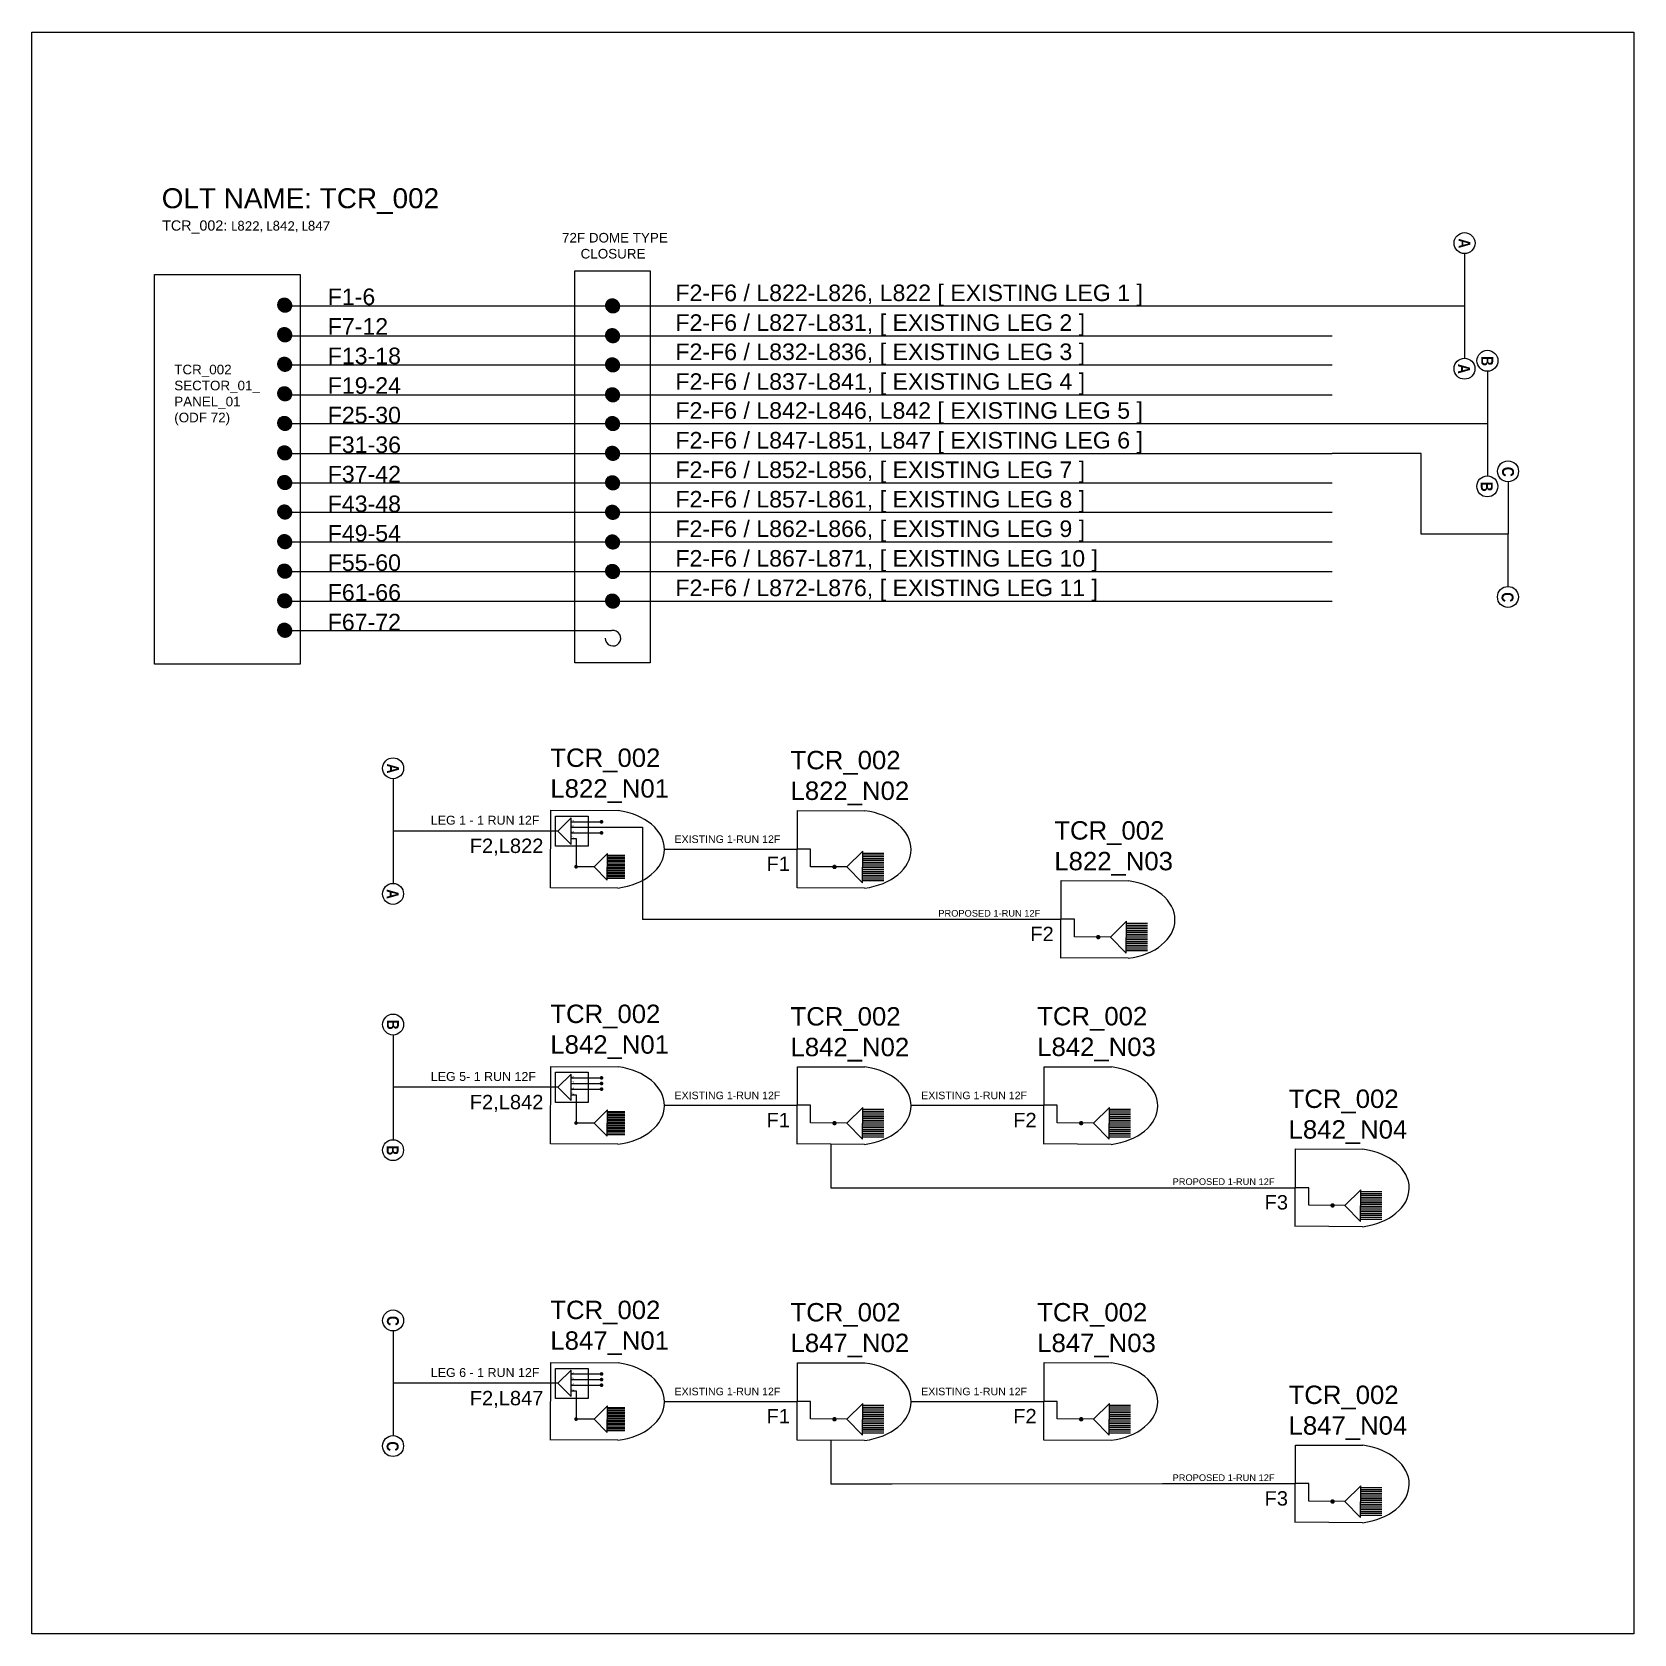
# Model space of a CAD drawing. Header units: metres. Extents: x 0 to 13977865, y -133221 to 11617873.
# Drawn here: x 13964160 to 13965246, y 755995 to 757081 of the extents above; entities that cross this region are included whole.
import ezdxf
from ezdxf.enums import TextEntityAlignment as Align

# ---------------------------------------------------------------- set-up
doc = ezdxf.new("R2010")
doc.units = ezdxf.units.M
doc.header["$MEASUREMENT"] = 0
for name, color, linetype in [('4', 7, 'Continuous'), ('CUTTING_MARK', 6, 'Continuous'), ('GRID', 4, 'Continuous'), ('ROAD PAVEMENT', 7, 'Continuous')]:
    doc.layers.add(name, color=color, linetype=linetype)
doc.styles.add('BOLD', font='swisscbo.ttf')
doc.styles.add('ROMANS', font='romans')
doc.styles.get("Standard").update_dxf_attribs({"font": 'arial.ttf'})

# ---------------------------------------------------------------- blocks, each defined once
blk = doc.blocks.new('A$C3C160BD6')
at = {"color": 6}
blk.add_lwpolyline([(-14.99, 0.01), (14.99, -0.01)], dxfattribs=at)
for centre in [(-17.99, 0.01), (17.99, -0.01)]:
    blk.add_circle(centre, 3, dxfattribs=at)
at = {"color": 7}
for tag, height, style, p in [('A', 3.43, 'BOLD', (-17.99, 0.01)), ("A'", 3.43, 'BOLD', (17.99, -0.01)), ('SHT_NO', 1.71, 'ROMANS', (0, -1.87))]:
    blk.add_attdef(tag, text='', height=height, rotation=359.9838, dxfattribs=dict(at, style=style)).set_placement(p, align=Align.MIDDLE_CENTER)

msp = doc.modelspace()

# ---------------------------------------------------------------- hatches: boundary and pattern name
h = msp.add_hatch()
h.set_pattern_fill('ANSI31', color=1, scale=0.125916)
h.set_pattern_definition([(45, (13828355.966458, 746370.473934), (-0.011129475099, 0.011129475099), [])])
edge = h.paths.add_edge_path()
edge.add_arc((13964331, 756896), 4.8, 0, 360)
h = msp.add_hatch()
h.set_pattern_fill('ANSI31', color=1, scale=0.125916)
h.set_pattern_definition([(45, (13828355.966458, 746370.430365), (-0.011129475099, 0.011129475099), [])])
edge = h.paths.add_edge_path()
edge.add_arc((13964331, 756896), 4.8, 0, 360)
h = msp.add_hatch()
h.set_pattern_fill('ANSI31', color=1, scale=0.125916)
h.set_pattern_definition([(45, (13828578.345231, 746369.977381), (-0.011129475099, 0.011129475099), [])])
edge = h.paths.add_edge_path()
edge.add_arc((13964553.4, 756895.5), 4.8, 0, 360)
h = msp.add_hatch()
h.set_pattern_fill('ANSI31', color=1, scale=0.125916)
h.set_pattern_definition([(45, (13828355.966458, 746350.425094), (-0.011129475099, 0.011129475099), [])])
edge = h.paths.add_edge_path()
edge.add_arc((13964331, 756876), 4.8, 0, 360)
h = msp.add_hatch()
h.set_pattern_fill('ANSI31', color=1, scale=0.125916)
h.set_pattern_definition([(45, (13828355.966458, 746350.381525), (-0.011129475099, 0.011129475099), [])])
edge = h.paths.add_edge_path()
edge.add_arc((13964331, 756875.9), 4.8, 0, 360)
h = msp.add_hatch()
h.set_pattern_fill('ANSI31', color=1, scale=0.125916)
h.set_pattern_definition([(45, (13828578.345231, 746349.746914), (-0.011129475099, 0.011129475099), [])])
edge = h.paths.add_edge_path()
edge.add_arc((13964553.4, 756875.3), 4.8, 0, 360)
h = msp.add_hatch()
h.set_pattern_fill('ANSI31', color=1, scale=0.125916)
h.set_pattern_definition([(45, (13828355.966458, 746330.376253), (-0.011129475099, 0.011129475099), [])])
edge = h.paths.add_edge_path()
edge.add_arc((13964331, 756855.9), 4.8, 0, 360)
h = msp.add_hatch()
h.set_pattern_fill('ANSI31', color=1, scale=0.125916)
h.set_pattern_definition([(45, (13828578.345231, 746329.92327), (-0.011129475099, 0.011129475099), [])])
edge = h.paths.add_edge_path()
edge.add_arc((13964553.4, 756855.5), 4.8, 0, 360)
h = msp.add_hatch()
h.set_pattern_fill('ANSI31', color=1, scale=0.125916)
h.set_pattern_definition([(45, (13828355.966458, 746310.327413), (-0.011129475099, 0.011129475099), [])])
edge = h.paths.add_edge_path()
edge.add_arc((13964331, 756835.9), 4.8, 0, 360)
h = msp.add_hatch()
h.set_pattern_fill('ANSI31', color=1, scale=0.125916)
h.set_pattern_definition([(45, (13828578.345231, 746309.692803), (-0.011129475099, 0.011129475099), [])])
edge = h.paths.add_edge_path()
edge.add_arc((13964553.4, 756835.2), 4.8, 0, 360)
h = msp.add_hatch()
h.set_pattern_fill('ANSI31', color=1, scale=0.125916)
h.set_pattern_definition([(45, (13828355.966458, 746290.278573), (-0.011129475099, 0.011129475099), [])])
edge = h.paths.add_edge_path()
edge.add_arc((13964331, 756815.8), 4.8, 0, 360)
h = msp.add_hatch()
h.set_pattern_fill('ANSI31', color=1, scale=0.125916)
h.set_pattern_definition([(45, (13828578.345231, 746290.170377), (-0.011129475099, 0.011129475099), [])])
edge = h.paths.add_edge_path()
edge.add_arc((13964553.4, 756815.7), 4.8, 0, 360)
h = msp.add_hatch()
h.set_pattern_fill('ANSI31', color=1, scale=0.125916)
h.set_pattern_definition([(45, (13828355.966458, 746270.229733), (-0.011129475099, 0.011129475099), [])])
edge = h.paths.add_edge_path()
edge.add_arc((13964331, 756795.8), 4.8, 0, 360)
h = msp.add_hatch()
h.set_pattern_fill('ANSI31', color=1, scale=0.125916)
h.set_pattern_definition([(45, (13828578.345231, 746269.935468), (-0.011129475099, 0.011129475099), [])])
edge = h.paths.add_edge_path()
edge.add_arc((13964553.4, 756795.5), 4.8, 0, 360)
h = msp.add_hatch()
h.set_pattern_fill('ANSI31', color=1, scale=0.125916)
h.set_pattern_definition([(45, (13828355.966458, 746250.180893), (-0.011129475099, 0.011129475099), [])])
edge = h.paths.add_edge_path()
edge.add_arc((13964331, 756775.7), 4.8, 0, 360)
h = msp.add_hatch()
h.set_pattern_fill('ANSI31', color=1, scale=0.125916)
h.set_pattern_definition([(45, (13828578.345231, 746249.981908), (-0.011129475099, 0.011129475099), [])])
edge = h.paths.add_edge_path()
edge.add_arc((13964553.4, 756775.5), 4.8, 0, 360)
h = msp.add_hatch()
h.set_pattern_fill('ANSI31', color=1, scale=0.125916)
h.set_pattern_definition([(45, (13828355.966458, 746230.132053), (-0.011129475099, 0.011129475099), [])])
edge = h.paths.add_edge_path()
edge.add_arc((13964331, 756755.7), 4.8, 0, 360)
h = msp.add_hatch()
h.set_pattern_fill('ANSI31', color=1, scale=0.125916)
h.set_pattern_definition([(45, (13828578.345231, 746229.933068), (-0.011129475099, 0.011129475099), [])])
edge = h.paths.add_edge_path()
edge.add_arc((13964553.4, 756755.5), 4.8, 0, 360)
h = msp.add_hatch()
h.set_pattern_fill('ANSI31', color=1, scale=0.125916)
h.set_pattern_definition([(45, (13828355.966458, 746210.083213), (-0.011129475099, 0.011129475099), [])])
edge = h.paths.add_edge_path()
edge.add_arc((13964331, 756735.6), 4.8, 0, 360)
h = msp.add_hatch()
h.set_pattern_fill('ANSI31', color=1, scale=0.125916)
h.set_pattern_definition([(45, (13828578.345231, 746209.891881), (-0.011129475099, 0.011129475099), [])])
edge = h.paths.add_edge_path()
edge.add_arc((13964553.4, 756735.4), 4.8, 0, 360)
h = msp.add_hatch()
h.set_pattern_fill('ANSI31', color=1, scale=0.125916)
h.set_pattern_definition([(45, (13828355.966458, 746190.034373), (-0.011129475099, 0.011129475099), [])])
edge = h.paths.add_edge_path()
edge.add_arc((13964331, 756715.6), 4.8, 0, 360)
h = msp.add_hatch()
h.set_pattern_fill('ANSI31', color=1, scale=0.125916)
h.set_pattern_definition([(45, (13828578.345231, 746189.850694), (-0.011129475099, 0.011129475099), [])])
edge = h.paths.add_edge_path()
edge.add_arc((13964553.4, 756715.4), 4.8, 0, 360)
h = msp.add_hatch()
h.set_pattern_fill('ANSI31', color=1, scale=0.125916)
h.set_pattern_definition([(45, (13828355.966458, 746169.985532), (-0.011129475099, 0.011129475099), [])])
edge = h.paths.add_edge_path()
edge.add_arc((13964331, 756695.5), 4.8, 0, 360)
h = msp.add_hatch()
h.set_pattern_fill('ANSI31', color=1, scale=0.125916)
h.set_pattern_definition([(45, (13828578.345231, 746169.794201), (-0.011129475099, 0.011129475099), [])])
edge = h.paths.add_edge_path()
edge.add_arc((13964553.4, 756695.3), 4.8, 0, 360)
h = msp.add_hatch()
h.set_pattern_fill('ANSI31', color=1, scale=0.125916)
h.set_pattern_definition([(45, (13828355.966458, 746149.936692), (-0.011129475099, 0.011129475099), [])])
edge = h.paths.add_edge_path()
edge.add_arc((13964331, 756675.5), 4.8, 0, 360)
h = msp.add_hatch(color=1)
h.dxf.hatch_style = 1
edge = h.paths.add_edge_path()
edge.add_arc((13964545.9, 756545.6), 1.26, 0, 360)
h = msp.add_hatch(color=1)
h.dxf.hatch_style = 1
edge = h.paths.add_edge_path()
edge.add_arc((13964545.9, 756538.1), 1.26, 0, 360)
h = msp.add_hatch(color=1)
h.dxf.hatch_style = 1
edge = h.paths.add_edge_path()
edge.add_arc((13964528.6, 756515.1), 1.26, 0, 360)
h = msp.add_hatch(color=1)
h.dxf.hatch_style = 1
edge = h.paths.add_edge_path()
edge.add_arc((13964882.8, 756467.4), 1.51, 0, 360)
h = msp.add_hatch(color=1)
h.dxf.hatch_style = 1
edge = h.paths.add_edge_path()
edge.add_arc((13964545.9, 756371.9), 1.26, 0, 360)
h = msp.add_hatch(color=1)
h.dxf.hatch_style = 1
edge = h.paths.add_edge_path()
edge.add_arc((13964545.9, 756368.1), 1.26, 0, 360)
h = msp.add_hatch(color=1)
h.dxf.hatch_style = 1
edge = h.paths.add_edge_path()
edge.add_arc((13964545.9, 756364.3), 1.26, 0, 360)
h = msp.add_hatch(color=1)
h.dxf.hatch_style = 1
edge = h.paths.add_edge_path()
edge.add_arc((13964528.6, 756341.3), 1.26, 0, 360)
h = msp.add_hatch(color=1)
h.dxf.hatch_style = 1
edge = h.paths.add_edge_path()
edge.add_arc((13965041.7, 756285.4), 1.51, 0, 360)
h = msp.add_hatch(color=1)
h.dxf.hatch_style = 1
edge = h.paths.add_edge_path()
edge.add_arc((13964545.9, 756171.1), 1.26, 0, 360)
h = msp.add_hatch(color=1)
h.dxf.hatch_style = 1
edge = h.paths.add_edge_path()
edge.add_arc((13964545.9, 756167.3), 1.26, 0, 360)
h = msp.add_hatch(color=1)
h.dxf.hatch_style = 1
edge = h.paths.add_edge_path()
edge.add_arc((13964545.9, 756163.5), 1.26, 0, 360)
h = msp.add_hatch(color=1)
h.dxf.hatch_style = 1
edge = h.paths.add_edge_path()
edge.add_arc((13964528.6, 756140.5), 1.26, 0, 360)
h = msp.add_hatch(color=1)
h.dxf.hatch_style = 1
edge = h.paths.add_edge_path()
edge.add_arc((13965041.7, 756084.6), 1.51, 0, 360)
at = {"layer": '4', "linetype": 'Continuous'}
h = msp.add_hatch(color=5, dxfattribs=at)
h.dxf.hatch_style = 1
edge = h.paths.add_edge_path()
edge.add_arc((13964703.9, 756515), 1.51, 0, 360)
h = msp.add_hatch(color=5, dxfattribs=at)
h.dxf.hatch_style = 1
edge = h.paths.add_edge_path()
edge.add_arc((13964703.9, 756341.2), 1.51, 0, 360)
h = msp.add_hatch(color=5, dxfattribs=at)
h.dxf.hatch_style = 1
edge = h.paths.add_edge_path()
edge.add_arc((13964871.2, 756341.2), 1.51, 0, 360)
h = msp.add_hatch(color=5, dxfattribs=at)
h.dxf.hatch_style = 1
edge = h.paths.add_edge_path()
edge.add_arc((13964703.9, 756140.4), 1.51, 0, 360)
h = msp.add_hatch(color=5, dxfattribs=at)
h.dxf.hatch_style = 1
edge = h.paths.add_edge_path()
edge.add_arc((13964871.2, 756140.4), 1.51, 0, 360)

# ---------------------------------------------------------------- linework, layer by layer
at = {"color": 1}
for p, q in [((13964545.9, 756541.9), (13964573.6, 756541.9)), ((13964573.6, 756541.9), (13964573.6, 756479.4)), ((13964857.4, 756453.2), (13964857.7, 756505.7)), ((13964857.7, 756505.7), (13964903.4, 756505.6)), ((13964903.1, 756453), (13964857.4, 756453.3)), ((13965016.3, 756271.2), (13965016.6, 756323.7)), ((13965016.6, 756323.7), (13965062.3, 756323.5)), ((13964743, 756297.4), (13964926.4, 756297.4)), ((13965062, 756271), (13965016.3, 756271.3)), ((13965016.3, 756070.4), (13965016.6, 756122.9)), ((13965016.6, 756122.9), (13965062.3, 756122.7)), ((13964743, 756096.6), (13964926.4, 756096.7)), ((13965062, 756070.2), (13965016.3, 756070.5))]:
    msp.add_line(p, q, dxfattribs=at)
for points in [[(13964242.8, 756916.9), (13964341.6, 756916.9), (13964341.6, 756652.6), (13964242.8, 756652.6)], [(13964527.8, 756919.2), (13964578.9, 756919.2), (13964578.9, 756653.4), (13964527.8, 756653.4)]]:
    msp.add_lwpolyline(points, close=True)
for points in [[(13964331, 756895.5), (13964527.8, 756895.5)], [(13964331, 756895.5), (13965041.5, 756895.5)], [(13964527.8, 756895.5), (13964552.7, 756895.5)], [(13964329.8, 756875.3), (13964527.8, 756875.3)], [(13964331, 756875.3), (13964527.8, 756875.3)], [(13964331, 756875.3), (13965041.5, 756875.3)], [(13964527.8, 756875.3), (13964552.7, 756875.3)], [(13964527.8, 756875.3), (13964552.7, 756875.3)], [(13964331, 756855.5), (13965041.5, 756855.5)], [(13964331, 756835.2), (13964527.8, 756835.2)], [(13964331, 756835.2), (13965041.5, 756835.2)], [(13964527.8, 756835.2), (13964552.7, 756835.2)], [(13964331, 756815.7), (13964527.8, 756815.7)], [(13964331, 756815.7), (13965041.5, 756815.7)], [(13964527.8, 756815.7), (13964552.7, 756815.7)], [(13964331, 756795.5), (13964527.8, 756795.5)], [(13964331, 756795.5), (13965041.5, 756795.5)], [(13964527.8, 756795.5), (13964552.7, 756795.5)], [(13964331, 756775.5), (13964527.8, 756775.5)], [(13964331, 756775.5), (13965041.5, 756775.5)], [(13964527.8, 756775.5), (13964552.7, 756775.5)], [(13964331, 756755.5), (13964527.8, 756755.5)], [(13964331, 756755.5), (13965041.5, 756755.5)], [(13964527.8, 756755.5), (13964552.7, 756755.5)], [(13964331, 756735.4), (13964527.8, 756735.4)], [(13964331, 756735.4), (13965041.5, 756735.4)], [(13964527.8, 756735.4), (13964552.7, 756735.4)], [(13964331, 756715.4), (13964527.8, 756715.4)], [(13964331, 756715.4), (13965041.5, 756715.4)], [(13964527.8, 756715.4), (13964552.7, 756715.4)], [(13964331, 756695.3), (13964527.8, 756695.3)], [(13964331, 756695.3), (13965041.5, 756695.3)], [(13964527.8, 756695.3), (13964552.7, 756695.3)], [(13964331, 756675.3), (13964527.8, 756675.3)], [(13964527.8, 756675.3), (13964552.7, 756675.3)]]:
    msp.add_lwpolyline(points)
at = {"color": 5}
for points in [[(13965041.5, 756895.5), (13965131.2, 756895.5)], [(13965041.5, 756815.7), (13965146.7, 756815.7)], [(13965160.7, 756740.7), (13965101.9, 756740.7), (13965101.9, 756795.5), (13965041.5, 756795.5)], [(13964516.3, 756539.3), (13964404.5, 756539.3)], [(13964525.3, 756545.6), (13964545.8, 756545.6)], [(13964549.9, 756523), (13964561.8, 756523)], [(13964549.9, 756521.9), (13964561.8, 756521.9)], [(13964549.9, 756520.9), (13964561.8, 756520.9)], [(13964549.9, 756519.8), (13964561.8, 756519.8)], [(13964549.9, 756518.8), (13964561.8, 756518.8)], [(13964549.9, 756517.8), (13964561.8, 756517.8)], [(13964549.9, 756516.7), (13964561.8, 756516.7)], [(13964549.9, 756515.7), (13964561.8, 756515.7)], [(13964549.9, 756514.7), (13964561.8, 756514.7)], [(13964549.9, 756513.6), (13964561.8, 756513.6)], [(13964549.9, 756512.6), (13964561.8, 756512.6)], [(13964549.9, 756511.5), (13964561.8, 756511.5)], [(13964549.9, 756510.5), (13964561.8, 756510.5)], [(13964549.9, 756509.5), (13964561.8, 756509.5)], [(13964549.9, 756508.4), (13964561.8, 756508.4)], [(13964549.9, 756507.4), (13964561.8, 756507.4)], [(13964516.3, 756365.6), (13964404.5, 756365.6)], [(13964525.3, 756371.9), (13964545.8, 756371.9)], [(13964549.9, 756349.2), (13964561.8, 756349.2)], [(13964549.9, 756348.2), (13964561.8, 756348.2)], [(13964549.9, 756347.1), (13964561.8, 756347.1)], [(13964549.9, 756346.1), (13964561.8, 756346.1)], [(13964549.9, 756345), (13964561.8, 756345)], [(13964549.9, 756344), (13964561.8, 756344)], [(13964549.9, 756343), (13964561.8, 756343)], [(13964549.9, 756341.9), (13964561.8, 756341.9)], [(13964549.9, 756340.9), (13964561.8, 756340.9)], [(13964549.9, 756339.9), (13964561.8, 756339.9)], [(13964549.9, 756338.8), (13964561.8, 756338.8)], [(13964549.9, 756337.8), (13964561.8, 756337.8)], [(13964549.9, 756336.7), (13964561.8, 756336.7)], [(13964549.9, 756335.7), (13964561.8, 756335.7)], [(13964549.9, 756334.7), (13964561.8, 756334.7)], [(13964549.9, 756333.6), (13964561.8, 756333.6)], [(13964525.3, 756171.1), (13964545.8, 756171.1)], [(13964516.3, 756164.8), (13964404.5, 756164.8)], [(13964549.9, 756148.4), (13964561.8, 756148.4)], [(13964549.9, 756147.4), (13964561.8, 756147.4)], [(13964549.9, 756146.3), (13964561.8, 756146.3)], [(13964549.9, 756145.3), (13964561.8, 756145.3)], [(13964549.9, 756144.3), (13964561.8, 756144.3)], [(13964549.9, 756143.2), (13964561.8, 756143.2)], [(13964549.9, 756142.2), (13964561.8, 756142.2)], [(13964549.9, 756141.1), (13964561.8, 756141.1)], [(13964549.9, 756140.1), (13964561.8, 756140.1)], [(13964549.9, 756139.1), (13964561.8, 756139.1)], [(13964549.9, 756138), (13964561.8, 756138)], [(13964549.9, 756137), (13964561.8, 756137)], [(13964549.9, 756136), (13964561.8, 756136)], [(13964549.9, 756134.9), (13964561.8, 756134.9)], [(13964549.9, 756133.9), (13964561.8, 756133.9)], [(13964549.9, 756132.8), (13964561.8, 756132.8)]]:
    msp.add_lwpolyline(points, dxfattribs=at)
for points in [[(13964514.6, 756549.5), (13964536.8, 756549.5), (13964536.8, 756529.1), (13964514.6, 756529.1)], [(13964588.6, 756526.8), (13964588.6, 756526.8)], [(13964514.6, 756375.7), (13964536.8, 756375.7), (13964536.8, 756355.3), (13964514.6, 756355.3)], [(13964588.6, 756353), (13964588.6, 756353)], [(13964514.6, 756174.9), (13964536.8, 756174.9), (13964536.8, 756154.5), (13964514.6, 756154.5)], [(13964588.6, 756152.2), (13964588.6, 756152.2)]]:
    msp.add_lwpolyline(points, close=True, dxfattribs=at)
at = {"color": 30}
for points in [[(13964525.3, 756541.9), (13964545.9, 756541.9)], [(13964525.3, 756368.1), (13964545.9, 756368.1)], [(13964525.3, 756167.3), (13964545.9, 756167.3)]]:
    msp.add_lwpolyline(points, dxfattribs=at)
at = {"color": 3}
for points in [[(13964525.3, 756538.1), (13964545.9, 756538.1)], [(13964525.3, 756364.3), (13964545.9, 756364.3)], [(13964525.3, 756163.5), (13964545.9, 756163.5)]]:
    msp.add_lwpolyline(points, dxfattribs=at)
at = {"color": 36, "true_color": 0x873208}
for points in [[(13964525.3, 756534.3), (13964528.6, 756534.3)], [(13964528.6, 756534.3), (13964528.6, 756515.1)], [(13964540.9, 756515.1), (13964528.6, 756515.1)], [(13964525.3, 756360.5), (13964528.6, 756360.5)], [(13964528.6, 756360.5), (13964528.6, 756341.3)], [(13964540.9, 756341.3), (13964528.6, 756341.3)], [(13964525.3, 756159.7), (13964528.6, 756159.7)], [(13964528.6, 756159.7), (13964528.6, 756140.5)], [(13964540.9, 756140.5), (13964528.6, 756140.5)]]:
    msp.add_lwpolyline(points, dxfattribs=at)
at = {"color": 1}
for points in [[(13964573.6, 756479.5), (13964857.5, 756479.5)], [(13964891.1, 756467.4), (13964866.6, 756467.6), (13964866.6, 756479.5), (13964857.5, 756479.5)], [(13964891.1, 756467.4), (13964901.8, 756456.6), (13964902, 756478.1), (13964891.1, 756467.4)], [(13964902, 756476.9), (13964916.2, 756476.9)], [(13964902, 756475.6), (13964916.2, 756475.6)], [(13964902, 756474.4), (13964916.2, 756474.4)], [(13964902, 756473.2), (13964916.2, 756473.2)], [(13964902, 756471.9), (13964916.2, 756471.9)], [(13964902, 756470.7), (13964916.2, 756470.7)], [(13964902, 756469.4), (13964916.2, 756469.4)], [(13964902, 756468.2), (13964916.2, 756468.2)], [(13964902, 756466.9), (13964916.2, 756466.9)], [(13964902, 756465.7), (13964916.2, 756465.7)], [(13964902, 756464.4), (13964916.2, 756464.4)], [(13964902, 756463.2), (13964916.2, 756463.2)], [(13964902, 756462), (13964916.2, 756462)], [(13964902, 756460.7), (13964916.2, 756460.7)], [(13964902, 756459.5), (13964916.2, 756459.5)], [(13964902, 756458.2), (13964916.2, 756458.2)], [(13964701.3, 756327), (13964701.3, 756297.4), (13964743, 756297.4)], [(13964926.4, 756297.4), (13965016.4, 756297.4)], [(13965050, 756285.4), (13965025.5, 756285.5), (13965025.5, 756297.4), (13965016.4, 756297.4)], [(13965050, 756285.4), (13965060.7, 756274.6), (13965060.9, 756296.1), (13965050, 756285.4)], [(13965060.8, 756294.9), (13965075.1, 756294.9)], [(13965060.8, 756293.6), (13965075.1, 756293.6)], [(13965060.8, 756292.4), (13965075.1, 756292.4)], [(13965060.8, 756291.1), (13965075.1, 756291.1)], [(13965060.8, 756289.9), (13965075.1, 756289.9)], [(13965060.8, 756288.6), (13965075.1, 756288.6)], [(13965060.8, 756287.4), (13965075.1, 756287.4)], [(13965060.8, 756286.2), (13965075.1, 756286.2)], [(13965060.8, 756284.9), (13965075.1, 756284.9)], [(13965060.8, 756283.7), (13965075.1, 756283.7)], [(13965060.8, 756282.4), (13965075.1, 756282.4)], [(13965060.8, 756281.2), (13965075.1, 756281.2)], [(13965060.8, 756279.9), (13965075.1, 756279.9)], [(13965060.8, 756278.7), (13965075.1, 756278.7)], [(13965060.8, 756277.4), (13965075.1, 756277.4)], [(13965060.8, 756276.2), (13965075.1, 756276.2)], [(13964701.3, 756126.2), (13964701.3, 756096.6), (13964743, 756096.6)], [(13964926.4, 756096.7), (13965016.4, 756096.7)], [(13965050, 756084.6), (13965025.5, 756084.8), (13965025.5, 756096.7), (13965016.4, 756096.7)], [(13965050, 756084.6), (13965060.7, 756073.8), (13965060.9, 756095.3), (13965050, 756084.6)], [(13965060.8, 756094.1), (13965075.1, 756094.1)], [(13965060.8, 756092.8), (13965075.1, 756092.8)], [(13965060.8, 756091.6), (13965075.1, 756091.6)], [(13965060.8, 756090.3), (13965075.1, 756090.3)], [(13965060.8, 756089.1), (13965075.1, 756089.1)], [(13965060.8, 756087.8), (13965075.1, 756087.8)], [(13965060.8, 756086.6), (13965075.1, 756086.6)], [(13965060.8, 756085.4), (13965075.1, 756085.4)], [(13965060.8, 756084.1), (13965075.1, 756084.1)], [(13965060.8, 756082.9), (13965075.1, 756082.9)], [(13965060.8, 756081.6), (13965075.1, 756081.6)], [(13965060.8, 756080.4), (13965075.1, 756080.4)], [(13965060.8, 756079.1), (13965075.1, 756079.1)], [(13965060.8, 756077.9), (13965075.1, 756077.9)], [(13965060.8, 756076.6), (13965075.1, 756076.6)], [(13965060.8, 756075.4), (13965075.1, 756075.4)]]:
    msp.add_lwpolyline(points, dxfattribs=at)
for centre in [(13964896.1, 756479.3), (13965055, 756297.3), (13965055, 756096.5)]:
    msp.add_ellipse(centre, major_axis=(38.7, -0.2), ratio=0.690295, start_param=4.896406, end_param=7.669965, dxfattribs=at)
at = {"layer": '4', "color": 5, "linetype": 'Continuous'}
for p, q in [((13964511.2, 756500.8), (13964511.5, 756553.4)), ((13964511.5, 756553.4), (13964557.2, 756553.2)), ((13964678.5, 756500.8), (13964678.8, 756553.3)), ((13964678.8, 756553.3), (13964724.5, 756553.1)), ((13964556.9, 756500.7), (13964511.2, 756500.9)), ((13964724.2, 756500.6), (13964678.5, 756500.8)), ((13964511.2, 756327.1), (13964511.5, 756379.6)), ((13964511.5, 756379.6), (13964557.2, 756379.4)), ((13964678.5, 756327), (13964678.8, 756379.5)), ((13964678.8, 756379.5), (13964724.5, 756379.3)), ((13964845.8, 756327), (13964846.1, 756379.5)), ((13964846.1, 756379.5), (13964891.8, 756379.4)), ((13964556.9, 756326.9), (13964511.2, 756327.2)), ((13964724.2, 756326.8), (13964678.5, 756327.1)), ((13964891.5, 756326.8), (13964845.8, 756327.1)), ((13964511.2, 756126.3), (13964511.5, 756178.8)), ((13964511.5, 756178.8), (13964557.2, 756178.6)), ((13964678.5, 756126.2), (13964678.8, 756178.7)), ((13964678.8, 756178.7), (13964724.5, 756178.6)), ((13964845.8, 756126.2), (13964846.1, 756178.8)), ((13964846.1, 756178.8), (13964891.8, 756178.6)), ((13964556.9, 756126.1), (13964511.2, 756126.4)), ((13964724.2, 756126), (13964678.5, 756126.3)), ((13964891.5, 756126), (13964845.8, 756126.3))]:
    msp.add_line(p, q, dxfattribs=at)
for points in [[(13964516.3, 756539.3), (13964525.2, 756530.3), (13964525.3, 756548.3), (13964516.3, 756539.3)], [(13964540.9, 756515.1), (13964549.8, 756506.1), (13964549.9, 756524), (13964540.9, 756515.1)], [(13964588.6, 756527), (13964678.6, 756527)], [(13964712.2, 756515), (13964687.7, 756515.1), (13964687.7, 756527), (13964678.6, 756527)], [(13964712.2, 756515), (13964722.9, 756504.2), (13964723.1, 756525.7), (13964712.2, 756515)], [(13964723.1, 756524.4), (13964737.3, 756524.4)], [(13964723.1, 756523.2), (13964737.3, 756523.2)], [(13964723.1, 756522), (13964737.3, 756522)], [(13964723.1, 756520.7), (13964737.3, 756520.7)], [(13964723.1, 756519.5), (13964737.3, 756519.5)], [(13964723.1, 756518.2), (13964737.3, 756518.2)], [(13964723.1, 756517), (13964737.3, 756517)], [(13964723.1, 756515.7), (13964737.3, 756515.7)], [(13964723.1, 756514.5), (13964737.3, 756514.5)], [(13964723.1, 756513.2), (13964737.3, 756513.2)], [(13964723.1, 756512), (13964737.3, 756512)], [(13964723.1, 756510.7), (13964737.3, 756510.7)], [(13964723.1, 756509.5), (13964737.3, 756509.5)], [(13964723.1, 756508.3), (13964737.3, 756508.3)], [(13964723.1, 756507), (13964737.3, 756507)], [(13964723.1, 756505.8), (13964737.3, 756505.8)], [(13964516.3, 756365.6), (13964525.2, 756356.6), (13964525.3, 756374.5), (13964516.3, 756365.6)], [(13964540.9, 756341.3), (13964549.8, 756332.3), (13964549.9, 756350.2), (13964540.9, 756341.3)], [(13964588.6, 756353.3), (13964678.6, 756353.3)], [(13964712.2, 756341.2), (13964687.7, 756341.4), (13964687.7, 756353.3), (13964678.6, 756353.3)], [(13964712.2, 756341.2), (13964722.9, 756330.4), (13964723.1, 756351.9), (13964712.2, 756341.2)], [(13964723.1, 756350.7), (13964737.3, 756350.7)], [(13964723.1, 756349.4), (13964737.3, 756349.4)], [(13964723.1, 756348.2), (13964737.3, 756348.2)], [(13964723.1, 756346.9), (13964737.3, 756346.9)], [(13964723.1, 756345.7), (13964737.3, 756345.7)], [(13964723.1, 756344.5), (13964737.3, 756344.5)], [(13964755.9, 756353.3), (13964845.9, 756353.3)], [(13964879.5, 756341.2), (13964855, 756341.4), (13964855, 756353.3), (13964845.9, 756353.3)], [(13964879.5, 756341.2), (13964890.2, 756330.4), (13964890.4, 756351.9), (13964879.5, 756341.2)], [(13964890.4, 756350.7), (13964904.6, 756350.7)], [(13964890.4, 756349.5), (13964904.6, 756349.5)], [(13964890.4, 756348.2), (13964904.6, 756348.2)], [(13964890.4, 756347), (13964904.6, 756347)], [(13964890.4, 756345.7), (13964904.6, 756345.7)], [(13964890.4, 756344.5), (13964904.6, 756344.5)], [(13964723.1, 756343.2), (13964737.3, 756343.2)], [(13964723.1, 756342), (13964737.3, 756342)], [(13964723.1, 756340.7), (13964737.3, 756340.7)], [(13964723.1, 756339.5), (13964737.3, 756339.5)], [(13964723.1, 756338.2), (13964737.3, 756338.2)], [(13964723.1, 756337), (13964737.3, 756337)], [(13964723.1, 756335.7), (13964737.3, 756335.7)], [(13964723.1, 756334.5), (13964737.3, 756334.5)], [(13964723.1, 756333.3), (13964737.3, 756333.3)], [(13964890.4, 756343.2), (13964904.6, 756343.2)], [(13964890.4, 756342), (13964904.6, 756342)], [(13964890.4, 756340.7), (13964904.6, 756340.7)], [(13964890.4, 756339.5), (13964904.6, 756339.5)], [(13964890.4, 756338.3), (13964904.6, 756338.3)], [(13964890.4, 756337), (13964904.6, 756337)], [(13964890.4, 756335.8), (13964904.6, 756335.8)], [(13964890.4, 756334.5), (13964904.6, 756334.5)], [(13964890.4, 756333.3), (13964904.6, 756333.3)], [(13964723.1, 756332), (13964737.3, 756332)], [(13964890.4, 756332), (13964904.6, 756332)], [(13964516.3, 756164.8), (13964525.2, 756155.8), (13964525.3, 756173.7), (13964516.3, 756164.8)], [(13964540.9, 756140.5), (13964549.8, 756131.5), (13964549.9, 756149.4), (13964540.9, 756140.5)], [(13964588.6, 756152.5), (13964678.6, 756152.5)], [(13964712.2, 756140.4), (13964687.7, 756140.6), (13964687.7, 756152.5), (13964678.6, 756152.5)], [(13964712.2, 756140.4), (13964722.9, 756129.6), (13964723.1, 756151.1), (13964712.2, 756140.4)], [(13964723.1, 756149.9), (13964737.3, 756149.9)], [(13964723.1, 756148.6), (13964737.3, 756148.6)], [(13964755.9, 756152.5), (13964845.9, 756152.5)], [(13964879.5, 756140.4), (13964855, 756140.6), (13964855, 756152.5), (13964845.9, 756152.5)], [(13964879.5, 756140.4), (13964890.2, 756129.6), (13964890.4, 756151.1), (13964879.5, 756140.4)], [(13964890.4, 756149.9), (13964904.6, 756149.9)], [(13964890.4, 756148.7), (13964904.6, 756148.7)], [(13964723.1, 756147.4), (13964737.3, 756147.4)], [(13964723.1, 756146.2), (13964737.3, 756146.2)], [(13964723.1, 756144.9), (13964737.3, 756144.9)], [(13964723.1, 756143.7), (13964737.3, 756143.7)], [(13964723.1, 756142.4), (13964737.3, 756142.4)], [(13964723.1, 756141.2), (13964737.3, 756141.2)], [(13964723.1, 756139.9), (13964737.3, 756139.9)], [(13964723.1, 756138.7), (13964737.3, 756138.7)], [(13964723.1, 756137.4), (13964737.3, 756137.4)], [(13964890.4, 756147.4), (13964904.6, 756147.4)], [(13964890.4, 756146.2), (13964904.6, 756146.2)], [(13964890.4, 756144.9), (13964904.6, 756144.9)], [(13964890.4, 756143.7), (13964904.6, 756143.7)], [(13964890.4, 756142.4), (13964904.6, 756142.4)], [(13964890.4, 756141.2), (13964904.6, 756141.2)], [(13964890.4, 756140), (13964904.6, 756140)], [(13964890.4, 756138.7), (13964904.6, 756138.7)], [(13964890.4, 756137.5), (13964904.6, 756137.5)], [(13964723.1, 756136.2), (13964737.3, 756136.2)], [(13964723.1, 756134.9), (13964737.3, 756134.9)], [(13964723.1, 756133.7), (13964737.3, 756133.7)], [(13964723.1, 756132.5), (13964737.3, 756132.5)], [(13964723.1, 756131.2), (13964737.3, 756131.2)], [(13964890.4, 756136.2), (13964904.6, 756136.2)], [(13964890.4, 756135), (13964904.6, 756135)], [(13964890.4, 756133.7), (13964904.6, 756133.7)], [(13964890.4, 756132.5), (13964904.6, 756132.5)], [(13964890.4, 756131.2), (13964904.6, 756131.2)]]:
    msp.add_lwpolyline(points, dxfattribs=at)
for centre in [(13964549.9, 756527), (13964717.2, 756526.9), (13964549.9, 756353.2), (13964717.2, 756353.1), (13964884.5, 756353.1), (13964549.9, 756152.4), (13964717.2, 756152.3), (13964884.5, 756152.4)]:
    msp.add_ellipse(centre, major_axis=(38.7, -0.2), ratio=0.690295, start_param=4.896406, end_param=7.669965, dxfattribs=at)
at = {"layer": 'GRID', "lineweight": 25}
msp.add_lwpolyline([(13964159.6, 757081.2), (13965246.1, 757081.2), (13965246.1, 755994.8), (13964159.6, 755994.8)], close=True, dxfattribs=at)
at = {"layer": 'ROAD PAVEMENT'}
msp.add_arc((13964553.7, 756670.1), 5.26, 180, 100.0339, dxfattribs=at)

# ---------------------------------------------------------------- block references
at = {"layer": 'CUTTING_MARK'}
ref = msp.add_blockref('A$C3C160BD6', (13965131.2, 756895.5), dxfattribs=dict(at, xscale=2.368030579228429, yscale=2.368030579228429, zscale=2.368030579228429, rotation=270))
ref.add_attrib("A'", 'A', dxfattribs={"layer": '0', "color": 7, "height": 8.11, "rotation": 269.9838, "style": 'BOLD'}).set_placement((13965131.2, 756937.9), align=Align.MIDDLE_CENTER)
ref.add_attrib('A', 'A', dxfattribs={"layer": '0', "color": 7, "height": 8.11, "rotation": 269.9838, "style": 'BOLD'}).set_placement((13965130.9, 756852.8), align=Align.MIDDLE_CENTER)
ref = msp.add_blockref('A$C3C160BD6', (13965146.7, 756815.7), dxfattribs=dict(at, xscale=2.368030579228429, yscale=2.368030579228429, zscale=2.368030579228429, rotation=270))
ref.add_attrib("A'", 'B', dxfattribs={"layer": '0', "color": 7, "height": 8.11, "rotation": 269.9838, "style": 'BOLD'}).set_placement((13965146.6, 756858.1), align=Align.MIDDLE_CENTER)
ref.add_attrib('A', 'B', dxfattribs={"layer": '0', "color": 7, "height": 8.11, "rotation": 269.9838, "style": 'BOLD'}).set_placement((13965146.3, 756772.9), align=Align.MIDDLE_CENTER)
ref = msp.add_blockref('A$C3C160BD6', (13965160.7, 756740.7), dxfattribs=dict(at, xscale=2.368030579228429, yscale=2.368030579228429, zscale=2.368030579228429, rotation=270))
ref.add_attrib("A'", 'C', dxfattribs={"layer": '0', "color": 7, "height": 8.11, "rotation": 269.9838, "style": 'BOLD'}).set_placement((13965160.7, 756783), align=Align.MIDDLE_CENTER)
ref.add_attrib('A', 'C', dxfattribs={"layer": '0', "color": 7, "height": 8.11, "rotation": 269.9838, "style": 'BOLD'}).set_placement((13965160.4, 756697.9), align=Align.MIDDLE_CENTER)
ref = msp.add_blockref('A$C3C160BD6', (13964404.5, 756539.3), dxfattribs=dict(at, xscale=2.368030579228429, yscale=2.368030579228429, zscale=2.368030579228429, rotation=270))
ref.add_attrib("A'", 'A', dxfattribs={"layer": '0', "color": 7, "height": 8.11, "rotation": 269.9838, "style": 'BOLD'}).set_placement((13964404.4, 756581.7), align=Align.MIDDLE_CENTER)
ref.add_attrib('A', 'A', dxfattribs={"layer": '0', "color": 7, "height": 8.11, "rotation": 269.9838, "style": 'BOLD'}).set_placement((13964404.2, 756496.6), align=Align.MIDDLE_CENTER)
ref = msp.add_blockref('A$C3C160BD6', (13964404.5, 756365.5), dxfattribs=dict(at, xscale=2.368030579228429, yscale=2.368030579228429, zscale=2.368030579228429, rotation=270))
ref.add_attrib("A'", 'B', dxfattribs={"layer": '0', "color": 7, "height": 8.11, "rotation": 269.9838, "style": 'BOLD'}).set_placement((13964404.4, 756407.9), align=Align.MIDDLE_CENTER)
ref.add_attrib('A', 'B', dxfattribs={"layer": '0', "color": 7, "height": 8.11, "rotation": 269.9838, "style": 'BOLD'}).set_placement((13964404.2, 756322.8), align=Align.MIDDLE_CENTER)
ref = msp.add_blockref('A$C3C160BD6', (13964404.5, 756164.8), dxfattribs=dict(at, xscale=2.368030579228429, yscale=2.368030579228429, zscale=2.368030579228429, rotation=270))
ref.add_attrib("A'", 'C', dxfattribs={"layer": '0', "color": 7, "height": 8.11, "rotation": 269.9838, "style": 'BOLD'}).set_placement((13964404.4, 756207.1), align=Align.MIDDLE_CENTER)
ref.add_attrib('A', 'C', dxfattribs={"layer": '0', "color": 7, "height": 8.11, "rotation": 269.9838, "style": 'BOLD'}).set_placement((13964404.2, 756122), align=Align.MIDDLE_CENTER)

# ---------------------------------------------------------------- texts
at = {"color": 242, "true_color": 0xcd2027, "insert": (13964247.6, 756975.3), "char_height": 13.539, "attachment_point": 1}
msp.add_mtext_dynamic_manual_height_columns('OLT NAME: TCR_002', width=279.309, gutter_width=67.7, heights=[5.28], dxfattribs=at)
at = {"attachment_point": 1}
for s, width, gutter_width, heights, insert, char_height in [('\\pxa0.66667,sm1.07917;TCR_002: {\\fCalibri|b0|i0|c0|p34;\\H0.91667x;L822, L842, L847}', 271.456, 128, [86.6], (13964247.9, 756953.5), 6.93), ('72F DOME TYPE\\P     CLOSURE', 73.922, 32.5, [0], (13964519.1, 756945), 6.507), ('F2-F6 / L822-L826, L822 [ EXISTING LEG 1 ]', 472.278, 56.1, [0], (13964596, 756910), 11.22), ('F1-6', 51.768, 56.1, [0], (13964360.2, 756907.3), 11.22), ('F7-12', 51.768, 56.1, [0], (13964360.2, 756887.2), 11.22), ('F2-F6 / L827-L831, [ EXISTING LEG 2 ]', 472.278, 56.1, [0], (13964596, 756889.8), 11.22), ('F13-18', 51.768, 56.1, [0], (13964360.2, 756867.2), 11.22), ('F2-F6 / L832-L836, [ EXISTING LEG 3 ]', 472.278, 56.1, [0], (13964596, 756870), 11.22), ('TCR_002^JSECTOR_01_\\PPANEL_01^J(ODF 72)', 172.538, 32.5, [0], (13964256.1, 756855.6), 6.507), ('F19-24', 79.241, 56.1, [0], (13964360.2, 756847.1), 11.22), ('F2-F6 / L837-L841, [ EXISTING LEG 4 ]', 472.278, 56.1, [14.5], (13964596, 756849.8), 11.22), ('F25-30', 80.727, 56.1, [0], (13964360.2, 756827.1), 11.22), ('F2-F6 / L842-L846, L842 [ EXISTING LEG 5 ]', 472.278, 56.1, [0], (13964596, 756830.2), 11.22), ('F31-36', 75.034, 56.1, [0], (13964360.2, 756807), 11.22), ('F2-F6 / L847-L851, L847 [ EXISTING LEG 6 ]', 472.278, 56.1, [0], (13964596, 756810), 11.22), ('F2-F6 / L852-L856, [ EXISTING LEG 7 ]', 472.278, 56.1, [0], (13964596, 756790), 11.22), ('F37-42', 51.768, 56.1, [0], (13964360.2, 756787), 11.22), ('F2-F6 / L857-L861, [ EXISTING LEG 8 ]', 472.278, 56.1, [0], (13964596, 756770), 11.22), ('F43-48', 86.102, 56.1, [0], (13964360.2, 756766.9), 11.22), ('F49-54', 51.768, 56.1, [0], (13964360.2, 756746.9), 11.22), ('F2-F6 / L862-L866, [ EXISTING LEG 9 ]', 472.278, 56.1, [0], (13964596, 756750), 11.22), ('F55-60', 66.992, 56.1, [0], (13964360.2, 756727), 11.22), ('F2-F6 / L867-L871, [ EXISTING LEG 10 ]', 472.278, 56.1, [0], (13964596, 756729.9), 11.22), ('F61-66', 83.993, 56.1, [0], (13964360.2, 756706.8), 11.22), ('F2-F6 / L872-L876, [ EXISTING LEG 11 ]', 472.278, 56.1, [0], (13964596, 756709.9), 11.22), ('F67-72', 51.768, 56.1, [0], (13964360.2, 756686.7), 11.22), ('LEG 1 - 1 RUN 12F', 170.685, 30.2, [0], (13964430.1, 756549.7), 6.045), ('F1', 4.028, 6.2, [0], (13964525.3, 756546.9), 1.24), ('F2', 4.028, 6.2, [0], (13964525.3, 756543.1), 1.24), ('F3', 4.028, 6.2, [0], (13964525.3, 756539.3), 1.24), ('F2,L822', 9.75, 6.2, [0], (13964456.5, 756534.2), 9.75), ('F4', 4.028, 6.2, [0], (13964525.3, 756535.5), 1.24), ('{\\C7;EXISTING 1-RUN 12F}', 103.59, 18.3, [0], (13964595.4, 756536.4), 5.137), ('LEG 5- 1 RUN 12F', 170.685, 30.2, [0], (13964430.1, 756375.9), 6.045), ('F1', 4.028, 6.2, [0], (13964525.3, 756373.1), 1.24), ('F2', 4.028, 6.2, [0], (13964525.3, 756369.3), 1.24), ('F3', 4.028, 6.2, [0], (13964525.3, 756365.6), 1.24), ('F2,L842', 9.75, 6.2, [0], (13964456.5, 756360.4), 9.75), ('F4', 4.028, 6.2, [0], (13964525.3, 756361.8), 1.24), ('{\\C7;EXISTING 1-RUN 12F}', 103.59, 18.3, [0], (13964595.4, 756362.6), 5.137), ('{\\C7;EXISTING 1-RUN 12F}', 103.59, 18.3, [0], (13964762.7, 756362.6), 5.137), ('LEG 6 - 1 RUN 12F', 170.685, 30.2, [0], (13964430.1, 756175.1), 6.045), ('F1', 4.028, 6.2, [0], (13964525.3, 756172.3), 1.24), ('F2,L847', 9.75, 6.2, [0], (13964456.5, 756159.6), 9.75), ('F2', 4.028, 6.2, [0], (13964525.3, 756168.5), 1.24), ('F3', 4.028, 6.2, [0], (13964525.3, 756164.8), 1.24), ('F4', 4.028, 6.2, [0], (13964525.3, 756161), 1.24), ('{\\C7;EXISTING 1-RUN 12F}', 103.59, 18.3, [0], (13964595.4, 756161.8), 5.137), ('{\\C7;EXISTING 1-RUN 12F}', 103.59, 18.3, [0], (13964762.7, 756161.8), 5.137)]:
    msp.add_mtext_dynamic_manual_height_columns(s, width=width, gutter_width=gutter_width, heights=heights, dxfattribs=dict(at, insert=insert, char_height=char_height))
at = {"color": 4, "char_height": 12.479, "attachment_point": 1}
for s, width, gutter_width, heights, insert in [('{\\C0;TCR_002\\P\\C256;L822\\C0;_N01}', 91.898, 62.4, [0], (13964511.2, 756595.3)), ('{\\C0;TCR_002\\P\\C256;L822_N02}', 90.25, 0, [81.5], (13964674.1, 756593.7)), ('{\\C0;TCR_002\\P\\C256;L842\\C0;_N01}', 91.898, 62.4, [0], (13964511.2, 756421.6)), ('{\\C0;TCR_002\\P\\C256;L842_N02}', 90.25, 0, [81.5], (13964674.1, 756419.9)), ('{\\C0;TCR_002\\P\\C256;L842_N03}', 90.25, 0, [81.5], (13964841.4, 756420)), ('{\\C0;TCR_002\\P\\C256;L847\\C0;_N01}', 91.898, 62.4, [0], (13964511.2, 756220.8)), ('{\\C0;TCR_002\\P\\C256;L847_N02}', 90.25, 0, [81.5], (13964674.1, 756219.2)), ('{\\C0;TCR_002\\P\\C256;L847_N03}', 90.25, 0, [81.5], (13964841.4, 756219.2))]:
    msp.add_mtext_dynamic_manual_height_columns(s, width=width, gutter_width=gutter_width, heights=heights, dxfattribs=dict(at, insert=insert))
at = {"color": 1, "attachment_point": 1}
for s, width, gutter_width, heights, insert, char_height in [('TCR_002^JL822_N03', 91.26, 0, [42.5], (13964853, 756546), 12.479), ('PROPOSED 1-RUN 12F', 103.59, 18.3, [0], (13964774.3, 756485.8), 4.5), ('F2', 9.75, 6.2, [0], (13964836.7, 756474.4), 9.75), ('TCR_002^JL842_N04', 91.26, 0, [42.5], (13965011.9, 756364), 12.479), ('PROPOSED 1-RUN 12F', 103.59, 18.3, [0], (13964933.2, 756303.8), 4.5), ('F3', 9.75, 6.2, [0], (13964995.6, 756292.4), 9.75), ('TCR_002^JL847_N04', 91.26, 0, [42.5], (13965011.9, 756163.2), 12.479), ('PROPOSED 1-RUN 12F', 103.59, 18.3, [0], (13964933.2, 756103), 4.5), ('F3', 9.75, 6.2, [0], (13964995.6, 756091.6), 9.75)]:
    msp.add_mtext_dynamic_manual_height_columns(s, width=width, gutter_width=gutter_width, heights=heights, dxfattribs=dict(at, insert=insert, char_height=char_height))
at = {"layer": '4', "color": 5, "linetype": 'Continuous', "char_height": 9.75, "attachment_point": 1}
for s, insert in [('{\\C7;F1}', (13964657.8, 756522)), ('{\\C7;F1}', (13964657.8, 756348.2)), ('{\\C7;F2}', (13964825.1, 756348.2)), ('{\\C7;F1}', (13964657.8, 756147.4)), ('{\\C7;F2}', (13964825.1, 756147.4))]:
    msp.add_mtext_dynamic_manual_height_columns(s, width=9.75, gutter_width=6.2, heights=[0], dxfattribs=dict(at, insert=insert))

doc.saveas('drawing.dxf')
